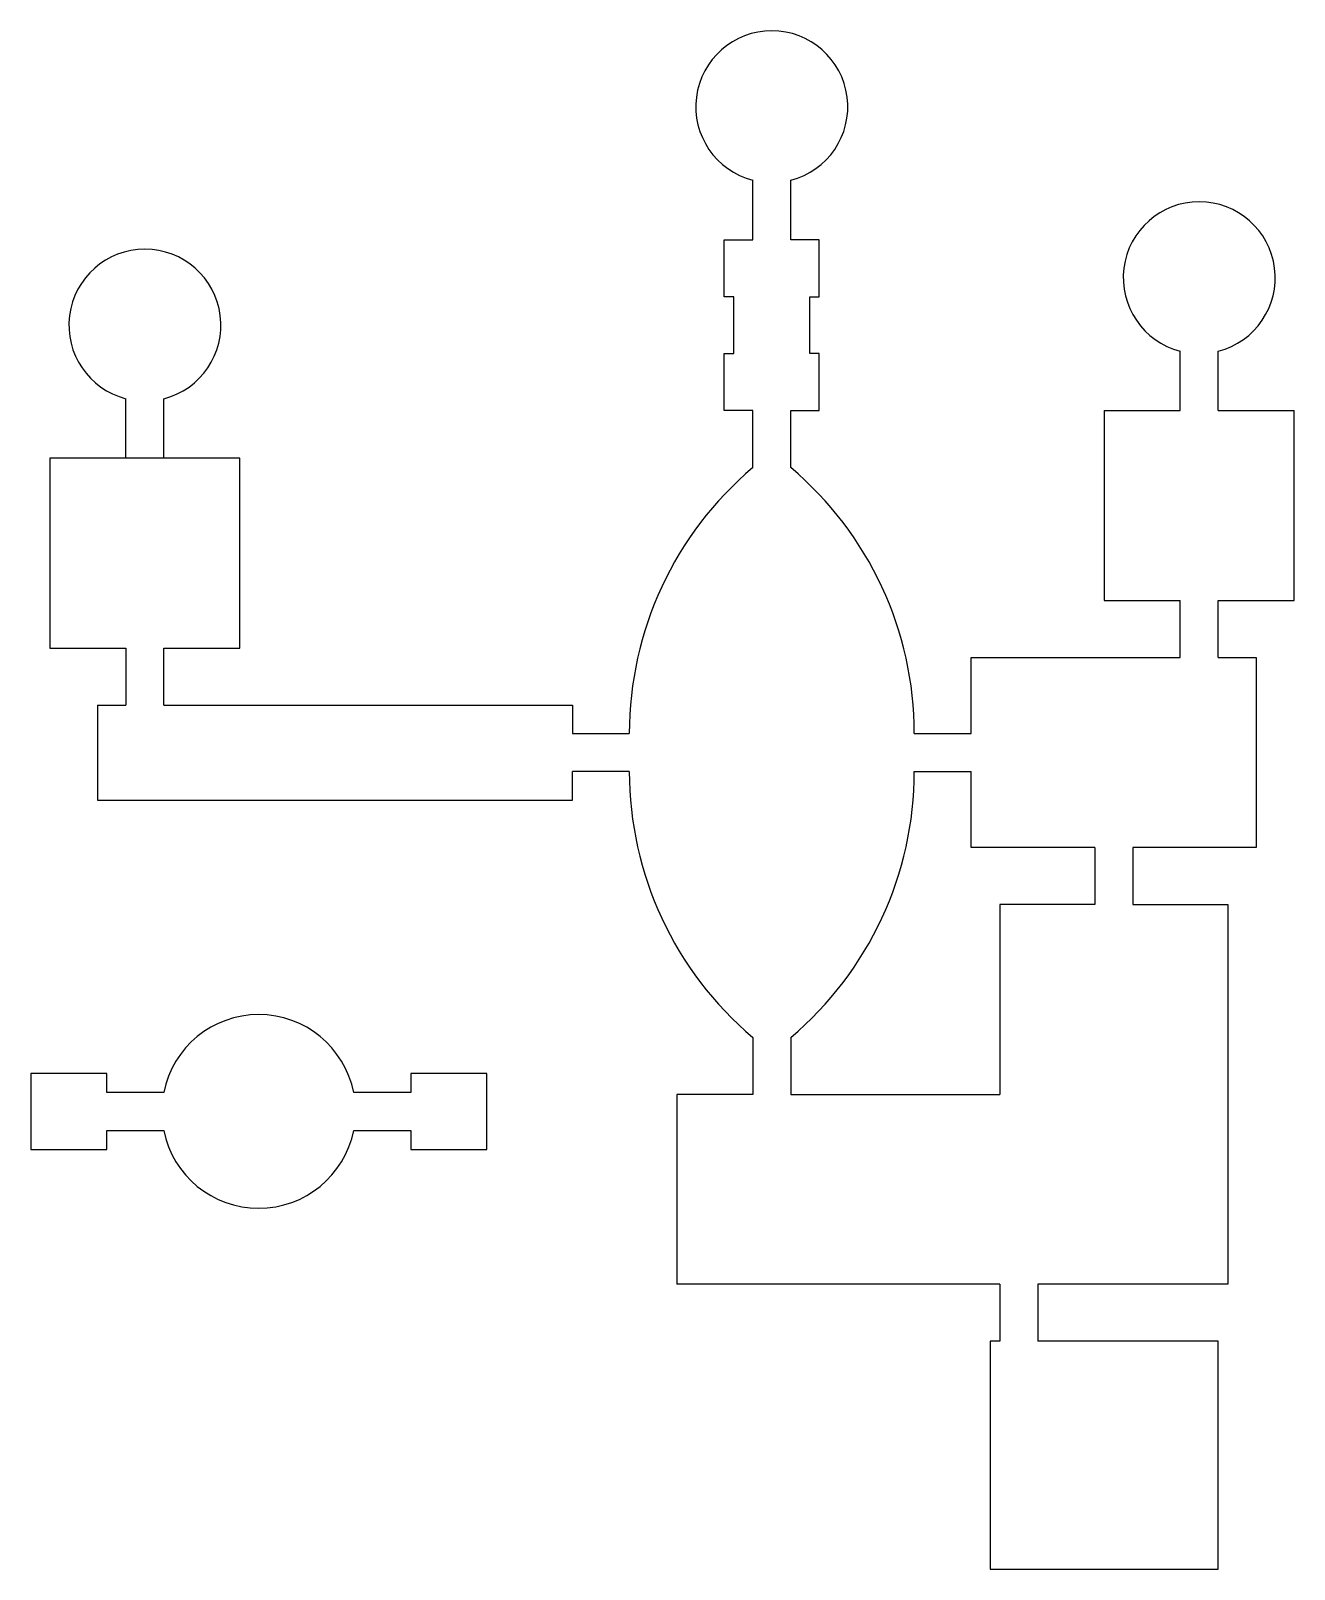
# Model space of a CAD drawing. Header units: millimetres. Extents: x 96.5 to 163, y 59.5 to 140.5.
import ezdxf

# ---------------------------------------------------------------- set-up
doc = ezdxf.new("R2010")
doc.units = ezdxf.units.MM

msp = doc.modelspace()

# ---------------------------------------------------------------- linework, layer by layer
for p, q in [((134.5, 129.5), (134.5, 132.627)), ((136.5, 129.5), (136.5, 132.627)), ((133, 126.5), (133, 129.5)), ((133, 129.5), (134.5, 129.5)), ((138, 129.5), (136.5, 129.5)), ((138, 126.5), (138, 129.5)), ((133.5, 126.5), (133, 126.5)), ((133.5, 123.5), (133.5, 126.5)), ((137.5, 123.5), (137.5, 126.5)), ((137.5, 126.5), (138, 126.5)), ((133, 120.5), (133, 123.5)), ((133, 123.5), (133.5, 123.5)), ((138, 123.5), (137.5, 123.5)), ((138, 120.5), (138, 123.5)), ((157, 120.5), (157, 123.627)), ((159, 120.5), (159, 123.627)), ((101.5, 118), (101.5, 121.127)), ((103.5, 118), (103.5, 121.127)), ((134.5, 120.5), (133, 120.5)), ((134.5, 117.5), (134.5, 120.5)), ((136.5, 117.5), (136.5, 120.5)), ((136.5, 120.5), (138, 120.5)), ((153, 120.5), (153, 110.5)), ((153, 120.5), (157, 120.5)), ((159, 120.5), (163, 120.5)), ((163, 110.5), (163, 120.5)), ((107.5, 118), (97.5, 118)), ((97.5, 118), (97.5, 108)), ((107.5, 108), (107.5, 118)), ((153, 110.5), (157, 110.5)), ((157, 107.5), (157, 110.5)), ((159, 107.5), (159, 110.5)), ((159, 110.5), (163, 110.5)), ((97.5, 108), (101.5, 108)), ((101.5, 108), (101.5, 105)), ((103.5, 105), (103.5, 108)), ((103.5, 108), (107.5, 108)), ((146, 103.5), (146, 107.5)), ((146, 107.5), (157, 107.5)), ((159, 107.5), (161, 107.5)), ((161, 107.5), (161, 103.5)), ((100, 105), (100, 100)), ((100, 105), (101.5, 105)), ((103.5, 105), (125, 105)), ((125, 105), (125, 103.5)), ((125, 103.5), (128, 103.5)), ((143, 103.5), (146, 103.5)), ((161, 103.5), (161, 101.5)), ((125, 100), (125, 101.5)), ((128, 101.5), (125, 101.5)), ((143, 101.5), (146, 101.5)), ((146, 97.5), (146, 101.5)), ((161, 101.5), (161, 97.5)), ((100, 100), (125, 100)), ((152.5, 97.5), (146, 97.5)), ((152.5, 97.5), (152.5, 94.5)), ((161, 97.5), (154.5, 97.5)), ((154.5, 97.5), (154.5, 94.5)), ((152.5, 94.5), (147.5, 94.5)), ((147.5, 94.5), (147.5, 84.5)), ((154.5, 94.5), (159.5, 94.5)), ((159.5, 94.5), (159.5, 74.5)), ((134.5, 87.5), (134.5, 84.5)), ((136.5, 87.5), (136.5, 84.5)), ((100.492, 85.602), (96.492, 85.602)), ((96.492, 85.602), (96.492, 81.602)), ((100.492, 84.602), (100.492, 85.602)), ((120.492, 85.602), (116.492, 85.602)), ((116.492, 85.602), (116.492, 84.602)), ((120.492, 81.602), (120.492, 85.602)), ((103.492, 84.602), (100.492, 84.602)), ((116.492, 84.602), (113.492, 84.602)), ((134.5, 84.5), (130.5, 84.5)), ((130.5, 84.5), (130.5, 74.5)), ((136.5, 84.5), (147.5, 84.5)), ((100.492, 81.602), (100.492, 82.602)), ((100.492, 82.602), (103.492, 82.602)), ((113.492, 82.602), (116.492, 82.602)), ((116.492, 82.602), (116.492, 81.602)), ((96.492, 81.602), (100.492, 81.602)), ((116.492, 81.602), (120.492, 81.602)), ((147.5, 74.5), (130.5, 74.5)), ((147.5, 74.5), (147.5, 71.5)), ((159.5, 74.5), (149.5, 74.5)), ((149.5, 74.5), (149.5, 71.5)), ((147.5, 71.5), (147, 71.5)), ((147, 71.5), (147, 59.5)), ((159, 71.5), (149.5, 71.5)), ((159, 59.5), (159, 71.5)), ((147, 59.5), (159, 59.5))]:
    msp.add_line(p, q)
for centre, radius, start, end in [((135.5, 136.5), 4, 284.47751, 255.52249), ((158, 127.5), 4, 284.47751, 255.52249), ((102.5, 125), 4, 284.47751, 255.52249), ((146.327, 103.5), 18.327, 130.19046, 180), ((124.673, 103.5), 18.327, 0, 49.80954), ((146.327, 101.5), 18.327, 180, 229.80954), ((124.673, 101.5), 18.327, 310.19046, 0), ((108.492, 83.602), 5.099, 11.30993, 168.69007), ((108.492, 83.602), 5.099, 191.30993, 348.69007)]:
    msp.add_arc(centre, radius, start, end)

doc.saveas('drawing.dxf')
